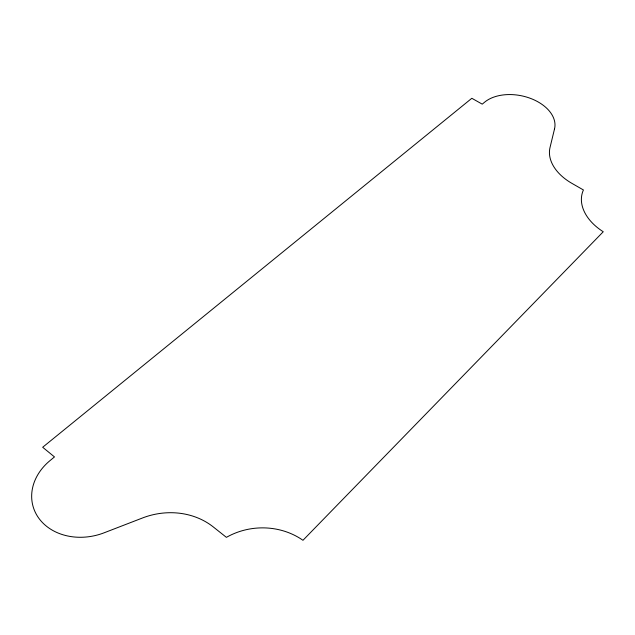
<?xml version="1.0" encoding="UTF-8"?>
<svg xmlns="http://www.w3.org/2000/svg" width="635" height="635" viewBox="0 0 635 635"><rect width="100%" height="100%" fill="white"/><g stroke="black" fill="none" stroke-linecap="round" stroke-linejoin="round"><path stroke-width="0.95" d="M554.538 128.841L550.029 147.471A49.284 32.067 14.6 0 0 571.968 183.396L583.422 189.96A50.99 33.996 16.6 0 0 603.25 231.751L302.974 540.29A67.556 61.508 -5.8 0 0 226.401 537.353L213.265 526.923A69.017 60.595 -15.8 0 0 142.542 517.962L104.069 532.821A54.808 44.91 -15.4 0 1 39.164 518.7A54.808 44.91 -15.4 0 1 50.046 460.581L54.483 456.922L42.68 447.262L471.821 98.29L482.235 104.148L484.672 102.14A39.116 25.225 11.5 0 1 530.773 98.488A39.116 25.225 11.5 0 1 554.538 128.841"/></g></svg>
